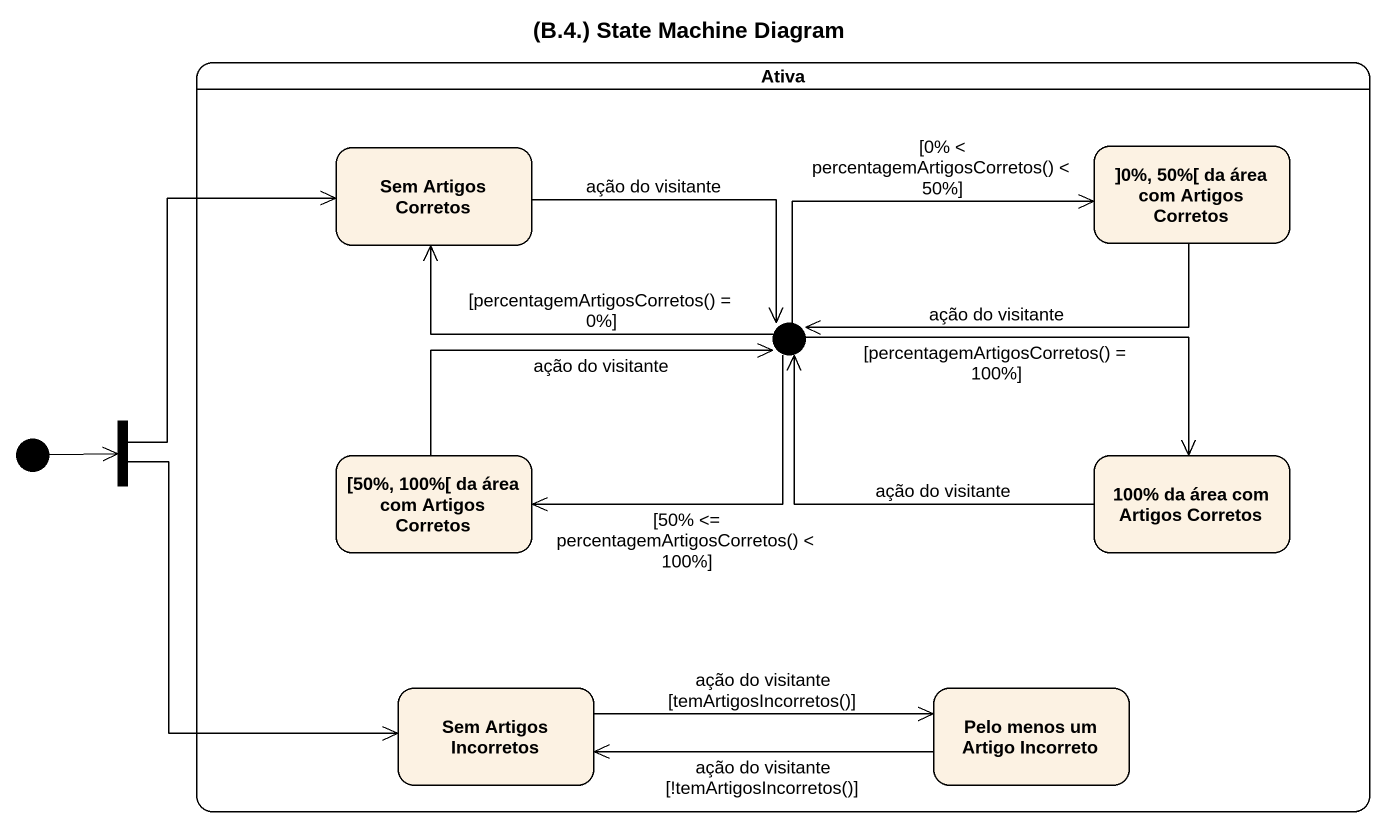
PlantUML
@startuml
title (B.4.) State Machine Diagram
hide empty description
state Ativa {
  state "Sem Artigos Corretos" as Sem_Artigos_Corretos
  state "]0%, 50%[ da área com Artigos Corretos" as s0_50_da_área_com_Artigos
  state junction1 <<choice>>
  state "[50%, 100%[ da área com Artigos Corretos" as s50_100_da_área_com_Artigos
  state "100% da área com Artigos Corretos" as s100_da_área_com_Artigos
  state "Sem Artigos Incorretos" as Sem_Artigos_Incorretos
  state "Pelo menos um Artigo Incorreto" as Pelo_menos_um_Artigo
}
state fork1 <<fork>>
[*] -right-> fork1
Sem_Artigos_Corretos -right-> junction1 : ação do visitante
s0_50_da_área_com_Artigos -left-> junction1 : ação do visitante
junction1 -left-> Sem_Artigos_Corretos : [percentagemArtigosCorretos() = 0%]
junction1 -right-> s0_50_da_área_com_Artigos : [0% < percentagemArtigosCorretos() < 50%]
junction1 -left-> s50_100_da_área_com_Artigos : [50% <= percentagemArtigosCorretos() < 100%]
junction1 -right-> s100_da_área_com_Artigos : [percentagemArtigosCorretos() = 100%]
fork1 -up-> Sem_Artigos_Corretos
fork1 --> Sem_Artigos_Incorretos
s50_100_da_área_com_Artigos -right-> junction1 : ação do visitante
s100_da_área_com_Artigos -left-> junction1 : ação do visitante
Sem_Artigos_Incorretos -right-> Pelo_menos_um_Artigo : ação do visitante [temArtigosIncorretos()]
Pelo_menos_um_Artigo -left-> Sem_Artigos_Incorretos : ação do visitante [!temArtigosIncorretos()]
@enduml
